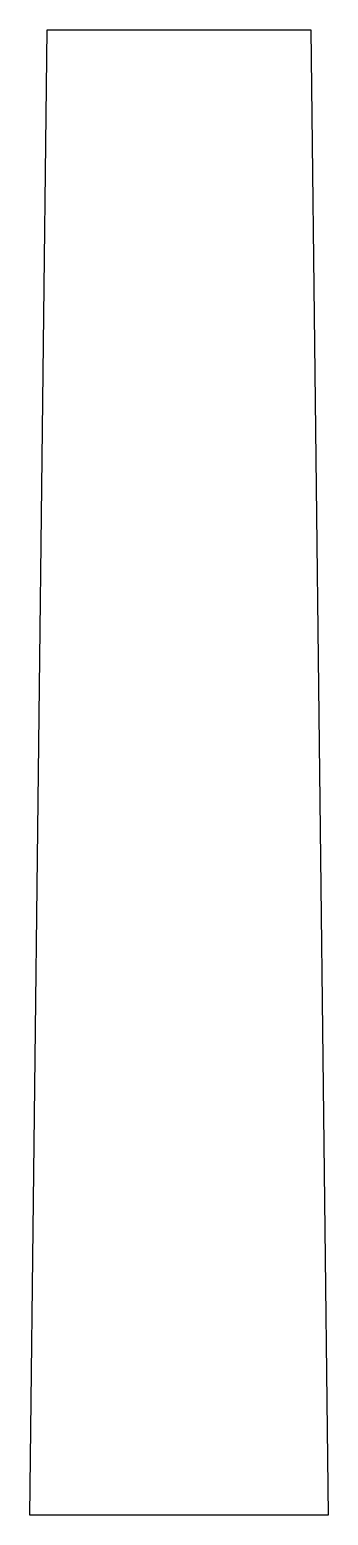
# Model space of a CAD drawing. Header units: millimetres. Extents: x -9.1 to 0, y 0 to 45.
import ezdxf

# ---------------------------------------------------------------- set-up
doc = ezdxf.new("R2010")
doc.units = ezdxf.units.MM
doc.layers.add('Shape2DView', color=7, linetype='CONTINUOUS')

msp = doc.modelspace()

# ---------------------------------------------------------------- linework, layer by layer
at = {"layer": 'Shape2DView'}
for p, q in [((-9.05, 0), (-8.525, 45)), ((-8.525, 45), (-0.525, 45)), ((-0.525, 45), (0, 0)), ((0, 0), (-9.05, 0))]:
    msp.add_line(p, q, dxfattribs=at)

doc.saveas('drawing.dxf')
